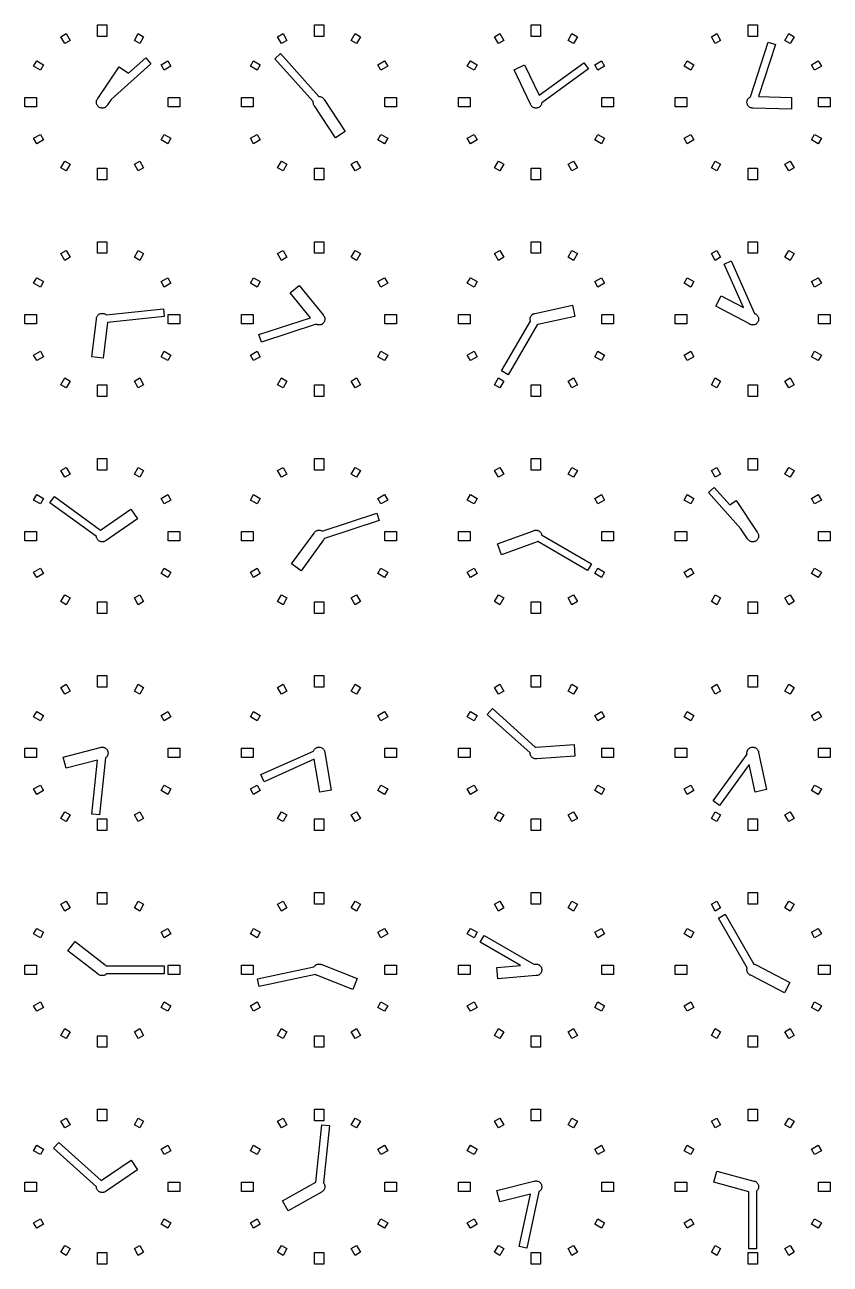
# Model space of a CAD drawing. Header units: millimetres. Extents: x -8 to 856, y -8 to 688.
# Drawn here: x 428 to 532, y 344 to 504 of the extents above; entities that cross this region are included whole.
import ezdxf

# ---------------------------------------------------------------- set-up
doc = ezdxf.new("R2010")
doc.units = ezdxf.units.MM

msp = doc.modelspace()

# ---------------------------------------------------------------- linework, layer by layer
for points in [[(438.6, 502.5), (437.4, 502.5), (437.4, 504), (438.6, 504), (438.6, 502.5)], [(466.6, 502.5), (465.4, 502.5), (465.4, 504), (466.6, 504), (466.6, 502.5)], [(494.6, 502.5), (493.4, 502.5), (493.4, 504), (494.6, 504), (494.6, 502.5)], [(522.6, 502.5), (521.4, 502.5), (521.4, 504), (522.6, 504), (522.6, 502.5)], [(433.85, 501.99), (433.15, 501.59), (432.65, 502.46), (433.35, 502.86), (433.85, 501.99)], [(442.85, 501.59), (442.15, 501.99), (442.65, 502.86), (443.35, 502.46), (442.85, 501.59)], [(461.85, 501.99), (461.15, 501.59), (460.65, 502.46), (461.35, 502.86), (461.85, 501.99)], [(470.85, 501.59), (470.15, 501.99), (470.65, 502.86), (471.35, 502.46), (470.85, 501.59)], [(489.85, 501.99), (489.15, 501.59), (488.65, 502.46), (489.35, 502.86), (489.85, 501.99)], [(498.85, 501.59), (498.15, 501.99), (498.65, 502.86), (499.35, 502.46), (498.85, 501.59)], [(517.85, 501.99), (517.15, 501.59), (516.65, 502.46), (517.35, 502.86), (517.85, 501.99)], [(526.85, 501.59), (526.15, 501.99), (526.65, 502.86), (527.35, 502.46), (526.85, 501.59)], [(522, 493.25), (521.93, 493.25), (521.85, 493.26), (521.78, 493.28), (521.71, 493.3), (521.64, 493.33), (521.58, 493.37), (521.52, 493.42), (521.47, 493.47), (521.42, 493.52), (521.37, 493.58), (521.33, 493.64), (521.3, 493.71), (521.28, 493.78), (521.26, 493.85), (521.25, 493.93), (521.25, 494), (521.25, 494.07), (521.26, 494.15), (521.28, 494.22), (521.3, 494.29), (521.33, 494.36), (521.37, 494.42), (521.42, 494.48), (521.47, 494.53), (521.52, 494.58), (521.58, 494.63), (521.64, 494.67), (521.7, 494.69), (524, 501.76), (524.95, 501.45), (522.76, 494.73), (527.02, 494.62), (526.98, 493.12), (522.06, 493.25), (522, 493.25)], [(430.41, 498.85), (430.01, 498.15), (429.14, 498.65), (429.54, 499.35), (430.41, 498.85)], [(438.67, 493.64), (438.63, 493.58), (438.58, 493.52), (438.53, 493.47), (438.48, 493.42), (438.42, 493.37), (438.36, 493.33), (438.29, 493.3), (438.22, 493.28), (438.15, 493.26), (438.07, 493.25), (438, 493.25), (437.93, 493.25), (437.85, 493.26), (437.78, 493.28), (437.71, 493.3), (437.64, 493.33), (437.58, 493.37), (437.52, 493.42), (437.47, 493.47), (437.42, 493.52), (437.37, 493.58), (437.33, 493.64), (437.3, 493.71), (437.28, 493.78), (437.26, 493.85), (437.25, 493.93), (437.25, 494), (437.25, 494.07), (437.26, 494.15), (437.28, 494.22), (437.3, 494.29), (437.33, 494.36), (437.37, 494.42), (437.42, 494.48), (437.42, 494.49), (440.17, 498.56), (441.4, 497.74), (443.61, 499.72), (444.28, 498.98), (439.15, 494.36), (438.67, 493.65), (438.67, 493.64)], [(445.99, 498.15), (445.59, 498.85), (446.46, 499.35), (446.86, 498.65), (445.99, 498.15)], [(458.41, 498.85), (458.01, 498.15), (457.14, 498.65), (457.54, 499.35), (458.41, 498.85)], [(465.42, 493.52), (465.37, 493.58), (465.33, 493.64), (465.3, 493.71), (465.28, 493.78), (465.26, 493.85), (465.25, 493.93), (465.25, 494), (465.25, 494.07), (465.25, 494.09), (460.28, 499.61), (461.02, 500.28), (465.99, 494.75), (466, 494.75), (466.07, 494.75), (466.15, 494.74), (466.22, 494.72), (466.29, 494.7), (466.36, 494.67), (466.42, 494.63), (466.48, 494.58), (466.53, 494.53), (466.58, 494.48), (466.63, 494.42), (466.67, 494.36), (466.67, 494.35), (469.39, 490.24), (468.13, 489.42), (465.42, 493.52), (465.42, 493.52)], [(473.99, 498.15), (473.59, 498.85), (474.46, 499.35), (474.86, 498.65), (473.99, 498.15)], [(486.41, 498.85), (486.01, 498.15), (485.14, 498.65), (485.54, 499.35), (486.41, 498.85)], [(501.99, 498.15), (501.59, 498.85), (502.46, 499.35), (502.86, 498.65), (501.99, 498.15)], [(514.41, 498.85), (514.01, 498.15), (513.14, 498.65), (513.54, 499.35), (514.41, 498.85)], [(529.99, 498.15), (529.59, 498.85), (530.46, 499.35), (530.86, 498.65), (529.99, 498.15)], [(494.7, 493.71), (494.67, 493.64), (494.63, 493.58), (494.58, 493.52), (494.53, 493.47), (494.48, 493.42), (494.42, 493.37), (494.36, 493.33), (494.29, 493.3), (494.22, 493.28), (494.15, 493.26), (494.07, 493.25), (494, 493.25), (493.93, 493.25), (493.85, 493.26), (493.78, 493.28), (493.71, 493.3), (493.64, 493.33), (493.58, 493.37), (493.52, 493.42), (493.47, 493.47), (493.42, 493.52), (493.37, 493.58), (493.33, 493.64), (493.3, 493.71), (493.29, 493.75), (491.17, 498.19), (492.52, 498.84), (494.4, 494.91), (500.18, 499.11), (500.77, 498.3), (494.75, 493.93), (494.75, 493.93), (494.74, 493.85), (494.72, 493.78), (494.7, 493.71)], [(429.5, 494.6), (429.5, 493.4), (428, 493.4), (428, 494.6), (429.5, 494.6)], [(446.5, 493.4), (446.5, 494.6), (448, 494.6), (448, 493.4), (446.5, 493.4)], [(457.5, 494.6), (457.5, 493.4), (456, 493.4), (456, 494.6), (457.5, 494.6)], [(474.5, 493.4), (474.5, 494.6), (476, 494.6), (476, 493.4), (474.5, 493.4)], [(485.5, 494.6), (485.5, 493.4), (484, 493.4), (484, 494.6), (485.5, 494.6)], [(502.5, 493.4), (502.5, 494.6), (504, 494.6), (504, 493.4), (502.5, 493.4)], [(513.5, 494.6), (513.5, 493.4), (512, 493.4), (512, 494.6), (513.5, 494.6)], [(530.5, 493.4), (530.5, 494.6), (532, 494.6), (532, 493.4), (530.5, 493.4)], [(430.01, 489.85), (430.41, 489.15), (429.54, 488.65), (429.14, 489.35), (430.01, 489.85)], [(445.59, 489.15), (445.99, 489.85), (446.86, 489.35), (446.46, 488.65), (445.59, 489.15)], [(458.01, 489.85), (458.41, 489.15), (457.54, 488.65), (457.14, 489.35), (458.01, 489.85)], [(473.59, 489.15), (473.99, 489.85), (474.86, 489.35), (474.46, 488.65), (473.59, 489.15)], [(486.01, 489.85), (486.41, 489.15), (485.54, 488.65), (485.14, 489.35), (486.01, 489.85)], [(501.59, 489.15), (501.99, 489.85), (502.86, 489.35), (502.46, 488.65), (501.59, 489.15)], [(514.01, 489.85), (514.41, 489.15), (513.54, 488.65), (513.14, 489.35), (514.01, 489.85)], [(529.59, 489.15), (529.99, 489.85), (530.86, 489.35), (530.46, 488.65), (529.59, 489.15)], [(433.15, 486.41), (433.85, 486.01), (433.35, 485.14), (432.65, 485.54), (433.15, 486.41)], [(442.15, 486.01), (442.85, 486.41), (443.35, 485.54), (442.65, 485.14), (442.15, 486.01)], [(460.65, 485.54), (461.15, 486.41), (461.85, 486.01), (461.35, 485.14), (460.65, 485.54)], [(470.15, 486.01), (470.85, 486.41), (471.35, 485.54), (470.65, 485.14), (470.15, 486.01)], [(488.65, 485.54), (489.15, 486.41), (489.85, 486.01), (489.35, 485.14), (488.65, 485.54)], [(498.15, 486.01), (498.85, 486.41), (499.35, 485.54), (498.65, 485.14), (498.15, 486.01)], [(517.15, 486.41), (517.85, 486.01), (517.35, 485.14), (516.65, 485.54), (517.15, 486.41)], [(526.15, 486.01), (526.85, 486.41), (527.35, 485.54), (526.65, 485.14), (526.15, 486.01)], [(437.4, 484), (437.4, 485.5), (438.6, 485.5), (438.6, 484), (437.4, 484)], [(465.4, 485.5), (466.6, 485.5), (466.6, 484), (465.4, 484), (465.4, 485.5)], [(493.4, 485.5), (494.6, 485.5), (494.6, 484), (493.4, 484), (493.4, 485.5)], [(521.4, 484), (521.4, 485.5), (522.6, 485.5), (522.6, 484), (521.4, 484)], [(438.6, 474.5), (437.4, 474.5), (437.4, 476), (438.6, 476), (438.6, 474.5)], [(466.6, 474.5), (465.4, 474.5), (465.4, 476), (466.6, 476), (466.6, 474.5)], [(494.6, 474.5), (493.4, 474.5), (493.4, 476), (494.6, 476), (494.6, 474.5)], [(522.6, 474.5), (521.4, 474.5), (521.4, 476), (522.6, 476), (522.6, 474.5)], [(433.85, 473.99), (433.15, 473.59), (432.65, 474.46), (433.35, 474.86), (433.85, 473.99)], [(442.85, 473.59), (442.15, 473.99), (442.65, 474.86), (443.35, 474.46), (442.85, 473.59)], [(461.85, 473.99), (461.15, 473.59), (460.65, 474.46), (461.35, 474.86), (461.85, 473.99)], [(470.85, 473.59), (470.15, 473.99), (470.65, 474.86), (471.35, 474.46), (470.85, 473.59)], [(489.85, 473.99), (489.15, 473.59), (488.65, 474.46), (489.35, 474.86), (489.85, 473.99)], [(498.85, 473.59), (498.15, 473.99), (498.65, 474.86), (499.35, 474.46), (498.85, 473.59)], [(517.85, 473.99), (517.15, 473.59), (516.65, 474.46), (517.35, 474.86), (517.85, 473.99)], [(526.85, 473.59), (526.15, 473.99), (526.65, 474.86), (527.35, 474.46), (526.85, 473.59)], [(522.7, 465.71), (522.67, 465.64), (522.63, 465.58), (522.58, 465.52), (522.53, 465.47), (522.48, 465.42), (522.42, 465.37), (522.36, 465.33), (522.29, 465.3), (522.22, 465.28), (522.15, 465.26), (522.07, 465.25), (522, 465.25), (521.93, 465.25), (521.85, 465.26), (521.78, 465.28), (521.71, 465.3), (521.64, 465.33), (521.58, 465.37), (521.57, 465.38), (517.23, 467.69), (517.94, 469.01), (520.79, 467.49), (518.29, 473.1), (519.2, 473.51), (522.22, 466.73), (522.28, 466.7), (522.29, 466.7), (522.36, 466.67), (522.42, 466.63), (522.48, 466.58), (522.53, 466.53), (522.58, 466.48), (522.63, 466.42), (522.67, 466.36), (522.7, 466.29), (522.72, 466.22), (522.74, 466.15), (522.75, 466.07), (522.75, 466), (522.75, 465.93), (522.74, 465.85), (522.72, 465.78), (522.7, 465.71)], [(430.41, 470.85), (430.01, 470.15), (429.14, 470.65), (429.54, 471.35), (430.41, 470.85)], [(445.99, 470.15), (445.59, 470.85), (446.46, 471.35), (446.86, 470.65), (445.99, 470.15)], [(458.41, 470.85), (458.01, 470.15), (457.14, 470.65), (457.54, 471.35), (458.41, 470.85)], [(473.99, 470.15), (473.59, 470.85), (474.46, 471.35), (474.86, 470.65), (473.99, 470.15)], [(486.41, 470.85), (486.01, 470.15), (485.14, 470.65), (485.54, 471.35), (486.41, 470.85)], [(501.99, 470.15), (501.59, 470.85), (502.46, 471.35), (502.86, 470.65), (501.99, 470.15)], [(514.41, 470.85), (514.01, 470.15), (513.14, 470.65), (513.54, 471.35), (514.41, 470.85)], [(529.99, 470.15), (529.59, 470.85), (530.46, 471.35), (530.86, 470.65), (529.99, 470.15)], [(464.9, 466.17), (462.27, 469.41), (463.44, 470.36), (466.53, 466.54), (466.53, 466.53), (466.58, 466.48), (466.63, 466.42), (466.67, 466.36), (466.7, 466.29), (466.72, 466.22), (466.74, 466.15), (466.75, 466.07), (466.75, 466), (466.75, 465.93), (466.74, 465.85), (466.72, 465.78), (466.7, 465.71), (466.67, 465.64), (466.63, 465.58), (466.58, 465.52), (466.53, 465.47), (466.48, 465.42), (466.42, 465.37), (466.36, 465.33), (466.29, 465.3), (466.22, 465.28), (466.15, 465.26), (466.07, 465.25), (466, 465.25), (465.93, 465.25), (465.85, 465.26), (465.78, 465.28), (465.71, 465.3), (465.64, 465.33), (465.62, 465.35), (458.55, 463.05), (458.24, 464), (464.9, 466.17)], [(437.25, 466.01), (437.25, 466.07), (437.26, 466.15), (437.28, 466.22), (437.3, 466.29), (437.33, 466.36), (437.37, 466.42), (437.42, 466.48), (437.47, 466.53), (437.52, 466.58), (437.58, 466.63), (437.64, 466.67), (437.71, 466.7), (437.78, 466.72), (437.85, 466.74), (437.93, 466.75), (438, 466.75), (438.07, 466.75), (438.15, 466.74), (438.22, 466.72), (438.29, 466.7), (438.36, 466.67), (438.42, 466.63), (438.48, 466.58), (438.51, 466.56), (445.9, 467.33), (446.01, 466.34), (438.7, 465.57), (438.14, 460.95), (436.65, 461.13), (437.25, 466.01)], [(493.28, 465.76), (493.28, 465.78), (493.26, 465.85), (493.25, 465.93), (493.25, 466), (493.25, 466.07), (493.26, 466.15), (493.28, 466.22), (493.3, 466.29), (493.33, 466.36), (493.37, 466.42), (493.42, 466.48), (493.47, 466.53), (493.52, 466.58), (493.58, 466.63), (493.64, 466.67), (493.71, 466.7), (493.78, 466.72), (493.85, 466.74), (493.92, 466.75), (498.72, 467.81), (499.04, 466.35), (494.24, 465.29), (494.22, 465.28), (494.15, 465.26), (490.43, 458.82), (489.57, 459.32), (493.28, 465.76)], [(429.5, 466.6), (429.5, 465.4), (428, 465.4), (428, 466.6), (429.5, 466.6)], [(446.5, 465.4), (446.5, 466.6), (448, 466.6), (448, 465.4), (446.5, 465.4)], [(457.5, 466.6), (457.5, 465.4), (456, 465.4), (456, 466.6), (457.5, 466.6)], [(474.5, 465.4), (474.5, 466.6), (476, 466.6), (476, 465.4), (474.5, 465.4)], [(485.5, 466.6), (485.5, 465.4), (484, 465.4), (484, 466.6), (485.5, 466.6)], [(502.5, 465.4), (502.5, 466.6), (504, 466.6), (504, 465.4), (502.5, 465.4)], [(513.5, 466.6), (513.5, 465.4), (512, 465.4), (512, 466.6), (513.5, 466.6)], [(530.5, 465.4), (530.5, 466.6), (532, 466.6), (532, 465.4), (530.5, 465.4)], [(430.01, 461.85), (430.41, 461.15), (429.54, 460.65), (429.14, 461.35), (430.01, 461.85)], [(445.59, 461.15), (445.99, 461.85), (446.86, 461.35), (446.46, 460.65), (445.59, 461.15)], [(458.01, 461.85), (458.41, 461.15), (457.54, 460.65), (457.14, 461.35), (458.01, 461.85)], [(473.59, 461.15), (473.99, 461.85), (474.86, 461.35), (474.46, 460.65), (473.59, 461.15)], [(486.01, 461.85), (486.41, 461.15), (485.54, 460.65), (485.14, 461.35), (486.01, 461.85)], [(501.59, 461.15), (501.99, 461.85), (502.86, 461.35), (502.46, 460.65), (501.59, 461.15)], [(514.01, 461.85), (514.41, 461.15), (513.54, 460.65), (513.14, 461.35), (514.01, 461.85)], [(529.59, 461.15), (529.99, 461.85), (530.86, 461.35), (530.46, 460.65), (529.59, 461.15)], [(432.65, 457.54), (433.15, 458.41), (433.85, 458.01), (433.35, 457.14), (432.65, 457.54)], [(442.15, 458.01), (442.85, 458.41), (443.35, 457.54), (442.65, 457.14), (442.15, 458.01)], [(460.65, 457.54), (461.15, 458.41), (461.85, 458.01), (461.35, 457.14), (460.65, 457.54)], [(470.15, 458.01), (470.85, 458.41), (471.35, 457.54), (470.65, 457.14), (470.15, 458.01)], [(488.65, 457.54), (489.15, 458.41), (489.85, 458.01), (489.35, 457.14), (488.65, 457.54)], [(498.15, 458.01), (498.85, 458.41), (499.35, 457.54), (498.65, 457.14), (498.15, 458.01)], [(516.65, 457.54), (517.15, 458.41), (517.85, 458.01), (517.35, 457.14), (516.65, 457.54)], [(526.15, 458.01), (526.85, 458.41), (527.35, 457.54), (526.65, 457.14), (526.15, 458.01)], [(437.4, 457.5), (438.6, 457.5), (438.6, 456), (437.4, 456), (437.4, 457.5)], [(465.4, 457.5), (466.6, 457.5), (466.6, 456), (465.4, 456), (465.4, 457.5)], [(493.4, 457.5), (494.6, 457.5), (494.6, 456), (493.4, 456), (493.4, 457.5)], [(521.4, 457.5), (522.6, 457.5), (522.6, 456), (521.4, 456), (521.4, 457.5)], [(438.6, 446.5), (437.4, 446.5), (437.4, 448), (438.6, 448), (438.6, 446.5)], [(466.6, 446.5), (465.4, 446.5), (465.4, 448), (466.6, 448), (466.6, 446.5)], [(494.6, 446.5), (493.4, 446.5), (493.4, 448), (494.6, 448), (494.6, 446.5)], [(522.6, 446.5), (521.4, 446.5), (521.4, 448), (522.6, 448), (522.6, 446.5)], [(433.85, 445.99), (433.15, 445.59), (432.65, 446.46), (433.35, 446.86), (433.85, 445.99)], [(442.85, 445.59), (442.15, 445.99), (442.65, 446.86), (443.35, 446.46), (442.85, 445.59)], [(461.85, 445.99), (461.15, 445.59), (460.65, 446.46), (461.35, 446.86), (461.85, 445.99)], [(470.85, 445.59), (470.15, 445.99), (470.65, 446.86), (471.35, 446.46), (470.85, 445.59)], [(489.85, 445.99), (489.15, 445.59), (488.65, 446.46), (489.35, 446.86), (489.85, 445.99)], [(498.85, 445.59), (498.15, 445.99), (498.65, 446.86), (499.35, 446.46), (498.85, 445.59)], [(517.85, 445.99), (517.15, 445.59), (516.65, 446.46), (517.35, 446.86), (517.85, 445.99)], [(526.85, 445.59), (526.15, 445.99), (526.65, 446.86), (527.35, 446.46), (526.85, 445.59)], [(430.41, 442.85), (430.01, 442.15), (429.14, 442.65), (429.54, 443.35), (430.41, 442.85)], [(445.99, 442.15), (445.59, 442.85), (446.46, 443.35), (446.86, 442.65), (445.99, 442.15)], [(458.41, 442.85), (458.01, 442.15), (457.14, 442.65), (457.54, 443.35), (458.41, 442.85)], [(473.99, 442.15), (473.59, 442.85), (474.46, 443.35), (474.86, 442.65), (473.99, 442.15)], [(486.41, 442.85), (486.01, 442.15), (485.14, 442.65), (485.54, 443.35), (486.41, 442.85)], [(501.99, 442.15), (501.59, 442.85), (502.46, 443.35), (502.86, 442.65), (501.99, 442.15)], [(514.41, 442.85), (514.01, 442.15), (513.14, 442.65), (513.54, 443.35), (514.41, 442.85)], [(522.7, 437.71), (522.67, 437.64), (522.63, 437.58), (522.58, 437.52), (522.53, 437.47), (522.48, 437.42), (522.42, 437.37), (522.36, 437.33), (522.29, 437.3), (522.22, 437.28), (522.15, 437.26), (522.07, 437.25), (522, 437.25), (521.93, 437.25), (521.85, 437.26), (521.78, 437.28), (521.71, 437.3), (521.64, 437.33), (521.58, 437.37), (521.52, 437.42), (521.47, 437.47), (521.42, 437.52), (521.37, 437.58), (521.33, 437.64), (521.33, 437.65), (520.47, 438.95), (516.28, 443.61), (517.02, 444.28), (519.04, 442.04), (519.87, 442.58), (522.58, 438.48), (522.58, 438.48), (522.63, 438.42), (522.67, 438.36), (522.7, 438.29), (522.72, 438.22), (522.74, 438.15), (522.75, 438.07), (522.75, 438), (522.75, 437.93), (522.74, 437.85), (522.72, 437.78), (522.7, 437.71)], [(529.99, 442.15), (529.59, 442.85), (530.46, 443.35), (530.86, 442.65), (529.99, 442.15)], [(438.48, 437.42), (438.42, 437.37), (438.36, 437.33), (438.29, 437.3), (438.22, 437.28), (438.15, 437.26), (438.07, 437.25), (438, 437.25), (437.93, 437.25), (437.85, 437.26), (437.78, 437.28), (437.71, 437.3), (437.64, 437.33), (437.58, 437.37), (437.52, 437.42), (437.47, 437.47), (437.42, 437.52), (437.37, 437.58), (437.33, 437.64), (437.3, 437.71), (437.28, 437.78), (437.26, 437.85), (437.25, 437.93), (437.25, 437.93), (431.23, 442.3), (431.82, 443.11), (437.79, 438.77), (441.7, 441.45), (442.55, 440.21), (438.49, 437.43), (438.48, 437.42)], [(465.35, 438.38), (465.37, 438.42), (465.42, 438.48), (465.47, 438.53), (465.52, 438.58), (465.58, 438.63), (465.64, 438.67), (465.71, 438.7), (465.78, 438.72), (465.85, 438.74), (465.93, 438.75), (466, 438.75), (466.07, 438.75), (466.15, 438.74), (466.22, 438.72), (466.29, 438.7), (466.36, 438.67), (466.38, 438.65), (473.45, 440.95), (473.76, 440), (466.69, 437.7), (466.67, 437.64), (466.63, 437.58), (466.58, 437.52), (466.56, 437.5), (463.67, 433.51), (462.45, 434.4), (465.35, 438.38)], [(429.5, 438.6), (429.5, 437.4), (428, 437.4), (428, 438.6), (429.5, 438.6)], [(446.5, 437.4), (446.5, 438.6), (448, 438.6), (448, 437.4), (446.5, 437.4)], [(457.5, 438.6), (457.5, 437.4), (456, 437.4), (456, 438.6), (457.5, 438.6)], [(474.5, 437.4), (474.5, 438.6), (476, 438.6), (476, 437.4), (474.5, 437.4)], [(485.5, 438.6), (485.5, 437.4), (484, 437.4), (484, 438.6), (485.5, 438.6)], [(493.67, 438.68), (493.71, 438.7), (493.78, 438.72), (493.85, 438.74), (493.93, 438.75), (494, 438.75), (494.07, 438.75), (494.15, 438.74), (494.22, 438.72), (494.29, 438.7), (494.36, 438.67), (494.42, 438.63), (494.48, 438.58), (494.53, 438.53), (494.58, 438.48), (494.63, 438.42), (494.67, 438.36), (494.7, 438.29), (494.72, 438.22), (494.74, 438.15), (501.18, 434.43), (500.68, 433.57), (494.24, 437.28), (494.22, 437.28), (494.18, 437.27), (489.56, 435.59), (489.05, 436.99), (493.67, 438.68)], [(502.5, 437.4), (502.5, 438.6), (504, 438.6), (504, 437.4), (502.5, 437.4)], [(513.5, 438.6), (513.5, 437.4), (512, 437.4), (512, 438.6), (513.5, 438.6)], [(530.5, 437.4), (530.5, 438.6), (532, 438.6), (532, 437.4), (530.5, 437.4)], [(430.01, 433.85), (430.41, 433.15), (429.54, 432.65), (429.14, 433.35), (430.01, 433.85)], [(445.59, 433.15), (445.99, 433.85), (446.86, 433.35), (446.46, 432.65), (445.59, 433.15)], [(458.01, 433.85), (458.41, 433.15), (457.54, 432.65), (457.14, 433.35), (458.01, 433.85)], [(473.59, 433.15), (473.99, 433.85), (474.86, 433.35), (474.46, 432.65), (473.59, 433.15)], [(486.01, 433.85), (486.41, 433.15), (485.54, 432.65), (485.14, 433.35), (486.01, 433.85)], [(501.59, 433.15), (501.99, 433.85), (502.86, 433.35), (502.46, 432.65), (501.59, 433.15)], [(514.01, 433.85), (514.41, 433.15), (513.54, 432.65), (513.14, 433.35), (514.01, 433.85)], [(529.59, 433.15), (529.99, 433.85), (530.86, 433.35), (530.46, 432.65), (529.59, 433.15)], [(432.65, 429.54), (433.15, 430.41), (433.85, 430.01), (433.35, 429.14), (432.65, 429.54)], [(442.15, 430.01), (442.85, 430.41), (443.35, 429.54), (442.65, 429.14), (442.15, 430.01)], [(460.65, 429.54), (461.15, 430.41), (461.85, 430.01), (461.35, 429.14), (460.65, 429.54)], [(470.15, 430.01), (470.85, 430.41), (471.35, 429.54), (470.65, 429.14), (470.15, 430.01)], [(488.65, 429.54), (489.15, 430.41), (489.85, 430.01), (489.35, 429.14), (488.65, 429.54)], [(498.15, 430.01), (498.85, 430.41), (499.35, 429.54), (498.65, 429.14), (498.15, 430.01)], [(516.65, 429.54), (517.15, 430.41), (517.85, 430.01), (517.35, 429.14), (516.65, 429.54)], [(526.15, 430.01), (526.85, 430.41), (527.35, 429.54), (526.65, 429.14), (526.15, 430.01)], [(437.4, 429.5), (438.6, 429.5), (438.6, 428), (437.4, 428), (437.4, 429.5)], [(465.4, 429.5), (466.6, 429.5), (466.6, 428), (465.4, 428), (465.4, 429.5)], [(493.4, 429.5), (494.6, 429.5), (494.6, 428), (493.4, 428), (493.4, 429.5)], [(521.4, 429.5), (522.6, 429.5), (522.6, 428), (521.4, 428), (521.4, 429.5)], [(438.6, 418.5), (437.4, 418.5), (437.4, 420), (438.6, 420), (438.6, 418.5)], [(466.6, 418.5), (465.4, 418.5), (465.4, 420), (466.6, 420), (466.6, 418.5)], [(494.6, 418.5), (493.4, 418.5), (493.4, 420), (494.6, 420), (494.6, 418.5)], [(522.6, 418.5), (521.4, 418.5), (521.4, 420), (522.6, 420), (522.6, 418.5)], [(433.85, 417.99), (433.15, 417.59), (432.65, 418.46), (433.35, 418.86), (433.85, 417.99)], [(442.85, 417.59), (442.15, 417.99), (442.65, 418.86), (443.35, 418.46), (442.85, 417.59)], [(461.85, 417.99), (461.15, 417.59), (460.65, 418.46), (461.35, 418.86), (461.85, 417.99)], [(470.85, 417.59), (470.15, 417.99), (470.65, 418.86), (471.35, 418.46), (470.85, 417.59)], [(489.85, 417.99), (489.15, 417.59), (488.65, 418.46), (489.35, 418.86), (489.85, 417.99)], [(498.85, 417.59), (498.15, 417.99), (498.65, 418.86), (499.35, 418.46), (498.85, 417.59)], [(517.85, 417.99), (517.15, 417.59), (516.65, 418.46), (517.35, 418.86), (517.85, 417.99)], [(526.85, 417.59), (526.15, 417.99), (526.65, 418.86), (527.35, 418.46), (526.85, 417.59)], [(430.41, 414.85), (430.01, 414.15), (429.14, 414.65), (429.54, 415.35), (430.41, 414.85)], [(445.99, 414.15), (445.59, 414.85), (446.46, 415.35), (446.86, 414.65), (445.99, 414.15)], [(458.41, 414.85), (458.01, 414.15), (457.14, 414.65), (457.54, 415.35), (458.41, 414.85)], [(473.99, 414.15), (473.59, 414.85), (474.46, 415.35), (474.86, 414.65), (473.99, 414.15)], [(486.41, 414.85), (486.01, 414.15), (485.14, 414.65), (485.54, 415.35), (486.41, 414.85)], [(494.07, 409.25), (494, 409.25), (493.93, 409.25), (493.85, 409.26), (493.78, 409.28), (493.71, 409.3), (493.64, 409.33), (493.58, 409.37), (493.52, 409.42), (493.47, 409.47), (493.42, 409.52), (493.37, 409.58), (493.33, 409.64), (493.3, 409.71), (493.28, 409.78), (493.26, 409.85), (493.25, 409.93), (493.25, 410), (493.25, 410.01), (487.72, 414.98), (488.39, 415.72), (493.91, 410.75), (493.93, 410.75), (494, 410.75), (494.03, 410.75), (498.94, 411.1), (499.04, 409.6), (494.13, 409.26), (494.07, 409.25)], [(501.99, 414.15), (501.59, 414.85), (502.46, 415.35), (502.86, 414.65), (501.99, 414.15)], [(514.41, 414.85), (514.01, 414.15), (513.14, 414.65), (513.54, 415.35), (514.41, 414.85)], [(529.99, 414.15), (529.59, 414.85), (530.46, 415.35), (530.86, 414.65), (529.99, 414.15)], [(429.5, 410.6), (429.5, 409.4), (428, 409.4), (428, 410.6), (429.5, 410.6)], [(437.4, 409.07), (433.35, 408.02), (432.97, 409.47), (437.74, 410.71), (437.78, 410.72), (437.85, 410.74), (437.93, 410.75), (438, 410.75), (438.07, 410.75), (438.15, 410.74), (438.22, 410.72), (438.29, 410.7), (438.36, 410.67), (438.42, 410.63), (438.48, 410.58), (438.53, 410.53), (438.58, 410.48), (438.63, 410.42), (438.67, 410.36), (438.7, 410.29), (438.72, 410.22), (438.74, 410.15), (438.75, 410.07), (438.75, 410), (438.75, 409.93), (438.74, 409.85), (438.72, 409.78), (438.7, 409.71), (438.67, 409.64), (438.63, 409.58), (438.58, 409.52), (438.53, 409.47), (438.48, 409.42), (438.44, 409.39), (437.66, 401.99), (436.67, 402.1), (437.4, 409.07)], [(446.5, 409.4), (446.5, 410.6), (448, 410.6), (448, 409.4), (446.5, 409.4)], [(457.5, 410.6), (457.5, 409.4), (456, 409.4), (456, 410.6), (457.5, 410.6)], [(465.28, 410.23), (465.3, 410.29), (465.33, 410.36), (465.37, 410.42), (465.42, 410.48), (465.47, 410.53), (465.52, 410.58), (465.58, 410.63), (465.64, 410.67), (465.71, 410.7), (465.78, 410.72), (465.85, 410.74), (465.93, 410.75), (466, 410.75), (466.07, 410.75), (466.15, 410.74), (466.22, 410.72), (466.29, 410.7), (466.36, 410.67), (466.42, 410.63), (466.48, 410.58), (466.53, 410.53), (466.58, 410.48), (466.63, 410.42), (466.67, 410.36), (466.7, 410.29), (466.72, 410.22), (466.74, 410.15), (466.75, 410.07), (466.75, 410.05), (467.56, 405.19), (466.09, 404.94), (465.38, 409.18), (458.9, 406.29), (458.49, 407.2), (465.28, 410.23)], [(474.5, 409.4), (474.5, 410.6), (476, 410.6), (476, 409.4), (474.5, 409.4)], [(485.5, 410.6), (485.5, 409.4), (484, 409.4), (484, 410.6), (485.5, 410.6)], [(502.5, 409.4), (502.5, 410.6), (504, 410.6), (504, 409.4), (502.5, 409.4)], [(513.5, 410.6), (513.5, 409.4), (512, 409.4), (512, 410.6), (513.5, 410.6)], [(521.26, 409.84), (521.26, 409.85), (521.25, 409.93), (521.25, 410), (521.25, 410.07), (521.26, 410.15), (521.28, 410.22), (521.3, 410.29), (521.33, 410.36), (521.37, 410.42), (521.42, 410.48), (521.47, 410.53), (521.52, 410.58), (521.58, 410.63), (521.64, 410.67), (521.71, 410.7), (521.78, 410.72), (521.85, 410.74), (521.93, 410.75), (522, 410.75), (522.07, 410.75), (522.15, 410.74), (522.22, 410.72), (522.29, 410.7), (522.36, 410.67), (522.42, 410.63), (522.48, 410.58), (522.53, 410.53), (522.58, 410.48), (522.63, 410.42), (522.67, 410.36), (522.7, 410.29), (522.72, 410.22), (522.74, 410.15), (522.75, 410.07), (522.75, 410.07), (523.77, 405.27), (522.31, 404.95), (521.55, 408.53), (517.7, 403.23), (516.89, 403.82), (521.26, 409.84)], [(530.5, 409.4), (530.5, 410.6), (532, 410.6), (532, 409.4), (530.5, 409.4)], [(430.01, 405.85), (430.41, 405.15), (429.54, 404.65), (429.14, 405.35), (430.01, 405.85)], [(445.59, 405.15), (445.99, 405.85), (446.86, 405.35), (446.46, 404.65), (445.59, 405.15)], [(458.01, 405.85), (458.41, 405.15), (457.54, 404.65), (457.14, 405.35), (458.01, 405.85)], [(473.59, 405.15), (473.99, 405.85), (474.86, 405.35), (474.46, 404.65), (473.59, 405.15)], [(486.01, 405.85), (486.41, 405.15), (485.54, 404.65), (485.14, 405.35), (486.01, 405.85)], [(501.59, 405.15), (501.99, 405.85), (502.86, 405.35), (502.46, 404.65), (501.59, 405.15)], [(514.01, 405.85), (514.41, 405.15), (513.54, 404.65), (513.14, 405.35), (514.01, 405.85)], [(529.59, 405.15), (529.99, 405.85), (530.86, 405.35), (530.46, 404.65), (529.59, 405.15)], [(432.65, 401.54), (433.15, 402.41), (433.85, 402.01), (433.35, 401.14), (432.65, 401.54)], [(442.15, 402.01), (442.85, 402.41), (443.35, 401.54), (442.65, 401.14), (442.15, 402.01)], [(460.65, 401.54), (461.15, 402.41), (461.85, 402.01), (461.35, 401.14), (460.65, 401.54)], [(470.15, 402.01), (470.85, 402.41), (471.35, 401.54), (470.65, 401.14), (470.15, 402.01)], [(488.65, 401.54), (489.15, 402.41), (489.85, 402.01), (489.35, 401.14), (488.65, 401.54)], [(498.15, 402.01), (498.85, 402.41), (499.35, 401.54), (498.65, 401.14), (498.15, 402.01)], [(516.65, 401.54), (517.15, 402.41), (517.85, 402.01), (517.35, 401.14), (516.65, 401.54)], [(526.15, 402.01), (526.85, 402.41), (527.35, 401.54), (526.65, 401.14), (526.15, 402.01)], [(437.4, 401.5), (438.6, 401.5), (438.6, 400), (437.4, 400), (437.4, 401.5)], [(465.4, 401.5), (466.6, 401.5), (466.6, 400), (465.4, 400), (465.4, 401.5)], [(493.4, 401.5), (494.6, 401.5), (494.6, 400), (493.4, 400), (493.4, 401.5)], [(521.4, 401.5), (522.6, 401.5), (522.6, 400), (521.4, 400), (521.4, 401.5)], [(438.6, 390.5), (437.4, 390.5), (437.4, 392), (438.6, 392), (438.6, 390.5)], [(466.6, 390.5), (465.4, 390.5), (465.4, 392), (466.6, 392), (466.6, 390.5)], [(494.6, 390.5), (493.4, 390.5), (493.4, 392), (494.6, 392), (494.6, 390.5)], [(522.6, 390.5), (521.4, 390.5), (521.4, 392), (522.6, 392), (522.6, 390.5)], [(433.85, 389.99), (433.15, 389.59), (432.65, 390.46), (433.35, 390.86), (433.85, 389.99)], [(442.85, 389.59), (442.15, 389.99), (442.65, 390.86), (443.35, 390.46), (442.85, 389.59)], [(461.85, 389.99), (461.15, 389.59), (460.65, 390.46), (461.35, 390.86), (461.85, 389.99)], [(470.85, 389.59), (470.15, 389.99), (470.65, 390.86), (471.35, 390.46), (470.85, 389.59)], [(489.85, 389.99), (489.15, 389.59), (488.65, 390.46), (489.35, 390.86), (489.85, 389.99)], [(498.85, 389.59), (498.15, 389.99), (498.65, 390.86), (499.35, 390.46), (498.85, 389.59)], [(517.85, 389.99), (517.15, 389.59), (516.65, 390.46), (517.35, 390.86), (517.85, 389.99)], [(526.85, 389.59), (526.15, 389.99), (526.65, 390.86), (527.35, 390.46), (526.85, 389.59)], [(521.71, 381.3), (521.64, 381.33), (521.58, 381.37), (521.52, 381.42), (521.47, 381.47), (521.42, 381.52), (521.37, 381.58), (521.33, 381.64), (521.3, 381.71), (521.28, 381.78), (521.26, 381.85), (521.25, 381.93), (521.25, 382), (521.25, 382.07), (521.26, 382.15), (521.28, 382.22), (521.28, 382.24), (517.57, 388.68), (518.43, 389.18), (522.15, 382.74), (522.22, 382.72), (522.29, 382.7), (522.36, 382.67), (522.42, 382.63), (522.42, 382.63), (526.78, 380.36), (526.09, 379.03), (521.73, 381.3), (521.71, 381.3)], [(430.41, 386.85), (430.01, 386.15), (429.14, 386.65), (429.54, 387.35), (430.41, 386.85)], [(445.99, 386.15), (445.59, 386.85), (446.46, 387.35), (446.86, 386.65), (445.99, 386.15)], [(458.41, 386.85), (458.01, 386.15), (457.14, 386.65), (457.54, 387.35), (458.41, 386.85)], [(473.99, 386.15), (473.59, 386.85), (474.46, 387.35), (474.86, 386.65), (473.99, 386.15)], [(486.41, 386.85), (486.01, 386.15), (485.14, 386.65), (485.54, 387.35), (486.41, 386.85)], [(501.99, 386.15), (501.59, 386.85), (502.46, 387.35), (502.86, 386.65), (501.99, 386.15)], [(514.41, 386.85), (514.01, 386.15), (513.14, 386.65), (513.54, 387.35), (514.41, 386.85)], [(529.99, 386.15), (529.59, 386.85), (530.46, 387.35), (530.86, 386.65), (529.99, 386.15)], [(438.53, 381.47), (438.48, 381.42), (438.42, 381.37), (438.36, 381.33), (438.29, 381.3), (438.22, 381.28), (438.15, 381.26), (438.07, 381.25), (438, 381.25), (437.93, 381.25), (437.85, 381.26), (437.78, 381.28), (437.71, 381.3), (437.64, 381.33), (437.58, 381.37), (437.52, 381.42), (437.48, 381.45), (433.58, 384.45), (434.49, 385.64), (438.39, 382.64), (438.42, 382.63), (438.48, 382.58), (438.53, 382.53), (438.56, 382.5), (446, 382.5), (446, 381.5), (438.56, 381.5), (438.53, 381.47)], [(492, 382.58), (486.82, 385.57), (487.32, 386.43), (493.74, 382.73), (493.85, 382.74), (493.85, 382.74), (493.93, 382.75), (494, 382.75), (494.07, 382.75), (494.15, 382.74), (494.22, 382.72), (494.29, 382.7), (494.36, 382.67), (494.42, 382.63), (494.48, 382.58), (494.53, 382.53), (494.58, 382.48), (494.63, 382.42), (494.67, 382.36), (494.7, 382.29), (494.72, 382.22), (494.74, 382.15), (494.75, 382.07), (494.75, 382), (494.75, 381.93), (494.74, 381.85), (494.72, 381.78), (494.7, 381.71), (494.67, 381.64), (494.63, 381.58), (494.58, 381.52), (494.53, 381.47), (494.48, 381.42), (494.42, 381.37), (494.36, 381.33), (494.29, 381.3), (494.22, 381.28), (494.15, 381.26), (494.07, 381.25), (494, 381.25), (493.98, 381.25), (489.08, 380.82), (488.95, 382.31), (492, 382.58)], [(429.5, 382.6), (429.5, 381.4), (428, 381.4), (428, 382.6), (429.5, 382.6)], [(446.5, 381.4), (446.5, 382.6), (448, 382.6), (448, 381.4), (446.5, 381.4)], [(457.5, 382.6), (457.5, 381.4), (456, 381.4), (456, 382.6), (457.5, 382.6)], [(465.34, 382.37), (465.37, 382.42), (465.42, 382.48), (465.47, 382.53), (465.52, 382.58), (465.58, 382.63), (465.64, 382.67), (465.71, 382.7), (465.78, 382.72), (465.85, 382.74), (465.93, 382.75), (466, 382.75), (466.07, 382.75), (466.15, 382.74), (466.22, 382.72), (466.29, 382.7), (466.36, 382.67), (470.93, 380.87), (470.38, 379.47), (465.8, 381.27), (465.78, 381.28), (465.71, 381.3), (465.64, 381.33), (465.58, 381.37), (465.55, 381.39), (458.28, 379.85), (458.07, 380.83), (465.34, 382.37)], [(474.5, 381.4), (474.5, 382.6), (476, 382.6), (476, 381.4), (474.5, 381.4)], [(485.5, 382.6), (485.5, 381.4), (484, 381.4), (484, 382.6), (485.5, 382.6)], [(502.5, 381.4), (502.5, 382.6), (504, 382.6), (504, 381.4), (502.5, 381.4)], [(513.5, 382.6), (513.5, 381.4), (512, 381.4), (512, 382.6), (513.5, 382.6)], [(530.5, 381.4), (530.5, 382.6), (532, 382.6), (532, 381.4), (530.5, 381.4)], [(430.01, 377.85), (430.41, 377.15), (429.54, 376.65), (429.14, 377.35), (430.01, 377.85)], [(445.59, 377.15), (445.99, 377.85), (446.86, 377.35), (446.46, 376.65), (445.59, 377.15)], [(458.01, 377.85), (458.41, 377.15), (457.54, 376.65), (457.14, 377.35), (458.01, 377.85)], [(473.59, 377.15), (473.99, 377.85), (474.86, 377.35), (474.46, 376.65), (473.59, 377.15)], [(486.01, 377.85), (486.41, 377.15), (485.54, 376.65), (485.14, 377.35), (486.01, 377.85)], [(501.59, 377.15), (501.99, 377.85), (502.86, 377.35), (502.46, 376.65), (501.59, 377.15)], [(514.01, 377.85), (514.41, 377.15), (513.54, 376.65), (513.14, 377.35), (514.01, 377.85)], [(529.59, 377.15), (529.99, 377.85), (530.86, 377.35), (530.46, 376.65), (529.59, 377.15)], [(432.65, 373.54), (433.15, 374.41), (433.85, 374.01), (433.35, 373.14), (432.65, 373.54)], [(442.15, 374.01), (442.85, 374.41), (443.35, 373.54), (442.65, 373.14), (442.15, 374.01)], [(460.65, 373.54), (461.15, 374.41), (461.85, 374.01), (461.35, 373.14), (460.65, 373.54)], [(470.15, 374.01), (470.85, 374.41), (471.35, 373.54), (470.65, 373.14), (470.15, 374.01)], [(488.65, 373.54), (489.15, 374.41), (489.85, 374.01), (489.35, 373.14), (488.65, 373.54)], [(498.15, 374.01), (498.85, 374.41), (499.35, 373.54), (498.65, 373.14), (498.15, 374.01)], [(516.65, 373.54), (517.15, 374.41), (517.85, 374.01), (517.35, 373.14), (516.65, 373.54)], [(526.15, 374.01), (526.85, 374.41), (527.35, 373.54), (526.65, 373.14), (526.15, 374.01)], [(437.4, 373.5), (438.6, 373.5), (438.6, 372), (437.4, 372), (437.4, 373.5)], [(465.4, 373.5), (466.6, 373.5), (466.6, 372), (465.4, 372), (465.4, 373.5)], [(493.4, 373.5), (494.6, 373.5), (494.6, 372), (493.4, 372), (493.4, 373.5)], [(521.4, 373.5), (522.6, 373.5), (522.6, 372), (521.4, 372), (521.4, 373.5)], [(438.6, 362.5), (437.4, 362.5), (437.4, 364), (438.6, 364), (438.6, 362.5)], [(466.6, 362.5), (465.4, 362.5), (465.4, 364), (466.6, 364), (466.6, 362.5)], [(494.6, 362.5), (493.4, 362.5), (493.4, 364), (494.6, 364), (494.6, 362.5)], [(522.6, 362.5), (521.4, 362.5), (521.4, 364), (522.6, 364), (522.6, 362.5)], [(433.85, 361.99), (433.15, 361.59), (432.65, 362.46), (433.35, 362.86), (433.85, 361.99)], [(442.85, 361.59), (442.15, 361.99), (442.65, 362.86), (443.35, 362.46), (442.85, 361.59)], [(461.85, 361.99), (461.15, 361.59), (460.65, 362.46), (461.35, 362.86), (461.85, 361.99)], [(465.56, 354.61), (465.56, 354.61), (466.34, 362.01), (467.33, 361.9), (466.56, 354.51), (466.58, 354.48), (466.63, 354.42), (466.67, 354.36), (466.7, 354.29), (466.72, 354.22), (466.74, 354.15), (466.75, 354.07), (466.75, 354), (466.75, 353.93), (466.74, 353.85), (466.72, 353.78), (466.7, 353.71), (466.67, 353.64), (466.63, 353.58), (466.58, 353.52), (466.53, 353.47), (466.48, 353.42), (466.42, 353.37), (466.36, 353.33), (466.3, 353.31), (462.02, 350.89), (461.28, 352.19), (465.56, 354.61)], [(470.85, 361.59), (470.15, 361.99), (470.65, 362.86), (471.35, 362.46), (470.85, 361.59)], [(489.85, 361.99), (489.15, 361.59), (488.65, 362.46), (489.35, 362.86), (489.85, 361.99)], [(498.85, 361.59), (498.15, 361.99), (498.65, 362.86), (499.35, 362.46), (498.85, 361.59)], [(517.85, 361.99), (517.15, 361.59), (516.65, 362.46), (517.35, 362.86), (517.85, 361.99)], [(526.85, 361.59), (526.15, 361.99), (526.65, 362.86), (527.35, 362.46), (526.85, 361.59)], [(430.41, 358.85), (430.01, 358.15), (429.14, 358.65), (429.54, 359.35), (430.41, 358.85)], [(438.48, 353.42), (438.42, 353.37), (438.36, 353.33), (438.29, 353.3), (438.22, 353.28), (438.15, 353.26), (438.07, 353.25), (438, 353.25), (437.93, 353.25), (437.85, 353.26), (437.78, 353.28), (437.71, 353.3), (437.64, 353.33), (437.58, 353.37), (437.52, 353.42), (437.47, 353.47), (437.42, 353.52), (437.37, 353.58), (437.33, 353.64), (437.3, 353.71), (437.28, 353.78), (437.26, 353.85), (437.25, 353.93), (437.25, 354), (437.25, 354.01), (431.72, 358.98), (432.39, 359.72), (437.85, 354.81), (441.73, 357.42), (442.56, 356.17), (438.49, 353.42), (438.48, 353.42)], [(445.99, 358.15), (445.59, 358.85), (446.46, 359.35), (446.86, 358.65), (445.99, 358.15)], [(458.41, 358.85), (458.01, 358.15), (457.14, 358.65), (457.54, 359.35), (458.41, 358.85)], [(473.99, 358.15), (473.59, 358.85), (474.46, 359.35), (474.86, 358.65), (473.99, 358.15)], [(486.41, 358.85), (486.01, 358.15), (485.14, 358.65), (485.54, 359.35), (486.41, 358.85)], [(501.99, 358.15), (501.59, 358.85), (502.46, 359.35), (502.86, 358.65), (501.99, 358.15)], [(514.41, 358.85), (514.01, 358.15), (513.14, 358.65), (513.54, 359.35), (514.41, 358.85)], [(529.99, 358.15), (529.59, 358.85), (530.46, 359.35), (530.86, 358.65), (529.99, 358.15)], [(521.5, 353.36), (516.98, 354.57), (517.36, 356.02), (522.12, 354.74), (522.15, 354.74), (522.22, 354.72), (522.29, 354.7), (522.36, 354.67), (522.42, 354.63), (522.48, 354.58), (522.53, 354.53), (522.58, 354.48), (522.63, 354.42), (522.67, 354.36), (522.7, 354.29), (522.72, 354.22), (522.74, 354.15), (522.75, 354.07), (522.75, 354), (522.75, 353.93), (522.74, 353.85), (522.72, 353.78), (522.7, 353.71), (522.67, 353.64), (522.63, 353.58), (522.58, 353.52), (522.53, 353.47), (522.5, 353.44), (522.5, 346), (521.5, 346), (521.5, 353.36)], [(429.5, 354.6), (429.5, 353.4), (428, 353.4), (428, 354.6), (429.5, 354.6)], [(446.5, 353.4), (446.5, 354.6), (448, 354.6), (448, 353.4), (446.5, 353.4)], [(457.5, 354.6), (457.5, 353.4), (456, 353.4), (456, 354.6), (457.5, 354.6)], [(474.5, 353.4), (474.5, 354.6), (476, 354.6), (476, 353.4), (474.5, 353.4)], [(485.5, 354.6), (485.5, 353.4), (484, 353.4), (484, 354.6), (485.5, 354.6)], [(493.29, 353.05), (489.33, 352.06), (488.97, 353.52), (493.74, 354.71), (493.78, 354.72), (493.85, 354.74), (493.93, 354.75), (494, 354.75), (494.07, 354.75), (494.15, 354.74), (494.22, 354.72), (494.29, 354.7), (494.36, 354.67), (494.42, 354.63), (494.48, 354.58), (494.53, 354.53), (494.58, 354.48), (494.63, 354.42), (494.67, 354.36), (494.7, 354.29), (494.72, 354.22), (494.74, 354.15), (494.75, 354.07), (494.75, 354), (494.75, 353.93), (494.74, 353.85), (494.72, 353.78), (494.7, 353.71), (494.67, 353.64), (494.63, 353.58), (494.58, 353.52), (494.53, 353.47), (494.48, 353.42), (494.42, 353.37), (494.37, 353.34), (492.83, 346.07), (491.85, 346.28), (493.29, 353.05)], [(502.5, 353.4), (502.5, 354.6), (504, 354.6), (504, 353.4), (502.5, 353.4)], [(513.5, 354.6), (513.5, 353.4), (512, 353.4), (512, 354.6), (513.5, 354.6)], [(530.5, 353.4), (530.5, 354.6), (532, 354.6), (532, 353.4), (530.5, 353.4)], [(430.01, 349.85), (430.41, 349.15), (429.54, 348.65), (429.14, 349.35), (430.01, 349.85)], [(445.59, 349.15), (445.99, 349.85), (446.86, 349.35), (446.46, 348.65), (445.59, 349.15)], [(458.01, 349.85), (458.41, 349.15), (457.54, 348.65), (457.14, 349.35), (458.01, 349.85)], [(473.59, 349.15), (473.99, 349.85), (474.86, 349.35), (474.46, 348.65), (473.59, 349.15)], [(486.01, 349.85), (486.41, 349.15), (485.54, 348.65), (485.14, 349.35), (486.01, 349.85)], [(501.59, 349.15), (501.99, 349.85), (502.86, 349.35), (502.46, 348.65), (501.59, 349.15)], [(514.01, 349.85), (514.41, 349.15), (513.54, 348.65), (513.14, 349.35), (514.01, 349.85)], [(529.59, 349.15), (529.99, 349.85), (530.86, 349.35), (530.46, 348.65), (529.59, 349.15)], [(432.65, 345.54), (433.15, 346.41), (433.85, 346.01), (433.35, 345.14), (432.65, 345.54)], [(442.15, 346.01), (442.85, 346.41), (443.35, 345.54), (442.65, 345.14), (442.15, 346.01)], [(460.65, 345.54), (461.15, 346.41), (461.85, 346.01), (461.35, 345.14), (460.65, 345.54)], [(470.15, 346.01), (470.85, 346.41), (471.35, 345.54), (470.65, 345.14), (470.15, 346.01)], [(488.65, 345.54), (489.15, 346.41), (489.85, 346.01), (489.35, 345.14), (488.65, 345.54)], [(498.15, 346.01), (498.85, 346.41), (499.35, 345.54), (498.65, 345.14), (498.15, 346.01)], [(516.65, 345.54), (517.15, 346.41), (517.85, 346.01), (517.35, 345.14), (516.65, 345.54)], [(526.15, 346.01), (526.85, 346.41), (527.35, 345.54), (526.65, 345.14), (526.15, 346.01)], [(437.4, 345.5), (438.6, 345.5), (438.6, 344), (437.4, 344), (437.4, 345.5)], [(465.4, 345.5), (466.6, 345.5), (466.6, 344), (465.4, 344), (465.4, 345.5)], [(493.4, 345.5), (494.6, 345.5), (494.6, 344), (493.4, 344), (493.4, 345.5)], [(521.4, 345.5), (522.6, 345.5), (522.6, 344), (521.4, 344), (521.4, 345.5)]]:
    msp.add_lwpolyline(points, close=True)

doc.saveas('drawing.dxf')
